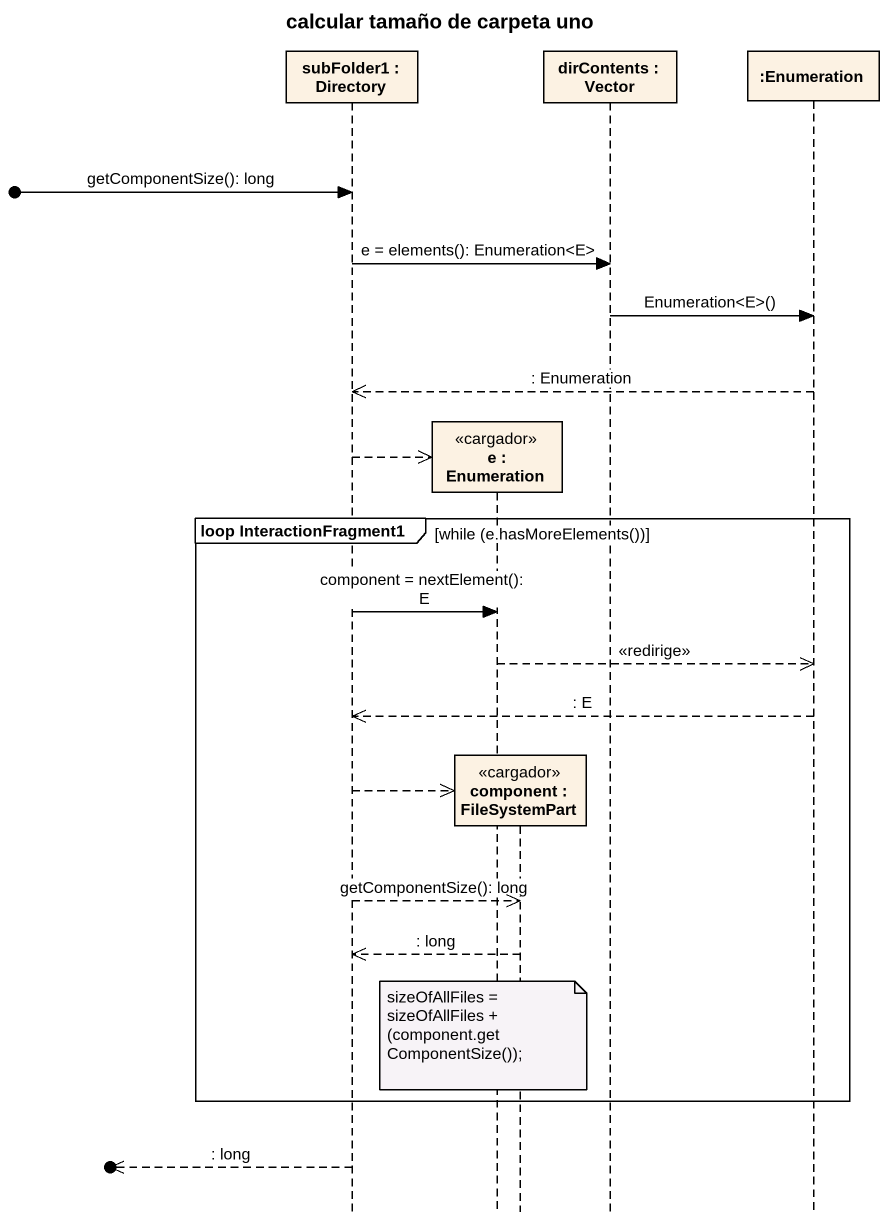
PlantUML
@startuml
title calcular tamaño de carpeta uno
hide footbox
participant "subFolder1 : Directory" as subFolder1
participant "e : Enumeration" as e <<cargador>>
participant "component : FileSystemPart" as component_ <<cargador>>
participant "dirContents : Vector" as dirContents
participant ":Enumeration" as Enumeration

[o-> subFolder1 : getComponentSize(): long
subFolder1 -> dirContents : e = elements(): Enumeration<E>
dirContents -> Enumeration : Enumeration<E>()
Enumeration -->> subFolder1 : : Enumeration
subFolder1 -->> e **
group loop InteractionFragment1 [while (e.hasMoreElements())]
  subFolder1 -> e : component = nextElement(): E
  e -->> Enumeration : <<redirige>>
  Enumeration -->> subFolder1 : : E
  subFolder1 -->> component_ **
  subFolder1 -->> component_ : getComponentSize(): long
  component_ -->> subFolder1 : : long
  note over e : sizeOfAllFiles = sizeOfAllFiles + (component.getComponentSize());
end
[o<<-- subFolder1 : : long
@enduml
